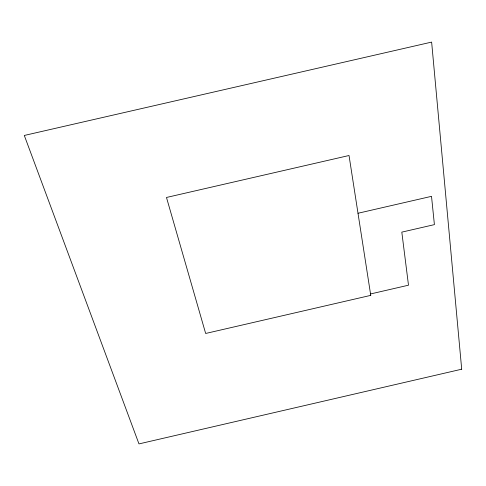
<?xml version="1.0" encoding="UTF-8"?>
<svg xmlns="http://www.w3.org/2000/svg" width="486" height="486" viewBox="0 0 486 486"><rect width="100%" height="100%" fill="white"/><g stroke="black" fill="none" stroke-linecap="round" stroke-linejoin="round"><path stroke-width="0.73" d="M358 213.263L431.519 196.338L434.405 224.623L401.813 232.132L408.495 285.197L370.539 293.957M370.757 295.367L205.663 333.469L166.479 197.468L349.027 155.508L370.757 295.367M461.7 369.208L138.972 443.906L24.3 135.454L431.635 42.094L461.7 369.208"/></g></svg>
